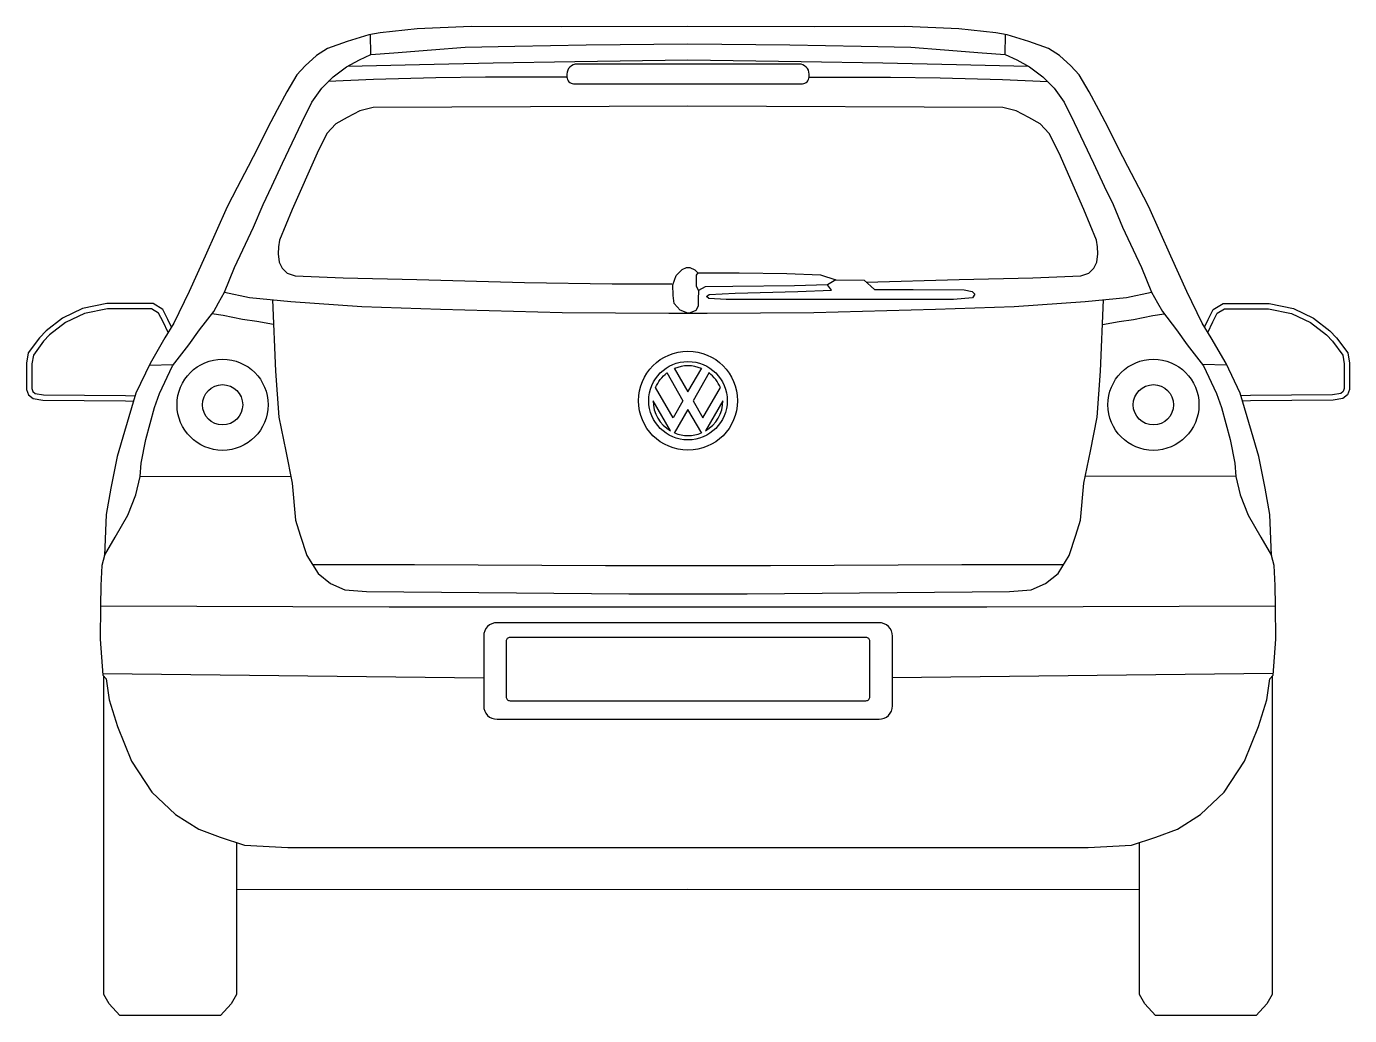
# Model space of a CAD drawing. Header units: millimetres. Extents: x 20.01 to 21.99, y 30.67 to 32.15.
import ezdxf

# ---------------------------------------------------------------- set-up
doc = ezdxf.new("R2010")
doc.units = ezdxf.units.MM

# ---------------------------------------------------------------- blocks, each defined once
blk = doc.blocks.new('*U91')
blk.add_lwpolyline([(0.776, 0.2518), (1.0792, 0.2518), (1.3758, 0.2519), (1.4406, 0.2551), (1.4769, 0.2673), (1.5094, 0.2791), (1.5441, 0.3014), (1.5794, 0.3346), (1.6101, 0.3813), (1.6308, 0.4331), (1.6436, 0.4732), (1.6481, 0.5047), (1.653, 0.51), (1.6571, 0.5638), (1.6567, 0.6138), (1.6558, 0.6443), (1.6544, 0.6744), (1.6503, 0.6892), (1.648, 0.751), (1.6409, 0.7903), (1.6317, 0.8376), (1.6207, 0.8754), (1.6036, 0.9325), (1.5823, 0.9773), (1.5599, 1.0155), (1.5468, 1.0377), (1.5238, 1.0852), (1.4998, 1.1379), (1.4665, 1.2118), (1.4516, 1.2409), (1.4354, 1.2726), (1.4201, 1.3015), (1.4061, 1.3298), (1.3915, 1.3575), (1.3773, 1.3842), (1.3622, 1.4099), (1.3499, 1.4235), (1.3328, 1.4389), (1.3164, 1.4492), (1.2866, 1.4595), (1.2543, 1.4697), (1.2374, 1.4726), (1.1818, 1.4788), (1.101, 1.4822), (0.9656, 1.4819), (0.776, 1.4823), (0.5865, 1.4819), (0.451, 1.4822), (0.3702, 1.4788), (0.3147, 1.4726), (0.2978, 1.4697), (0.2654, 1.4595), (0.2356, 1.4492), (0.2192, 1.4389), (0.2021, 1.4235), (0.1898, 1.4099), (0.1747, 1.3842), (0.1605, 1.3575), (0.1459, 1.3298), (0.1319, 1.3015), (0.1167, 1.2726), (0.1004, 1.2409), (0.0855, 1.2118), (0.0522, 1.1379), (0.0282, 1.0852), (0.0052, 1.0377), (-0.0079, 1.0155), (-0.0302, 0.9773), (-0.0515, 0.9325), (-0.0687, 0.8754), (-0.0797, 0.8376), (-0.0888, 0.7903), (-0.096, 0.751), (-0.0983, 0.6892), (-0.1023, 0.6744), (-0.1038, 0.6443), (-0.1046, 0.6138), (-0.1051, 0.5638), (-0.101, 0.51), (-0.0961, 0.5047), (-0.0916, 0.4732), (-0.0788, 0.4331), (-0.058, 0.3813), (-0.0274, 0.3346), (0.0079, 0.3014), (0.0427, 0.2791), (0.0751, 0.2673), (0.1114, 0.2551), (0.1762, 0.2519), (0.4728, 0.2518)], close=True)
for points in [[(0.3008, 1.44), (0.3001, 1.4701)], [(1.2512, 1.44), (1.2519, 1.4701)], [(-0.0983, 0.6892), (-0.0823, 0.7169), (-0.0637, 0.75), (-0.0516, 0.7804), (-0.045, 0.808), (-0.0435, 0.828), (-0.0367, 0.8631), (-0.0236, 0.9114), (-0.0159, 0.9321), (0.0034, 0.9737), (0.0277, 1.0053), (0.044, 1.0278), (0.0652, 1.0552), (0.0724, 1.068), (0.0813, 1.0839), (0.0962, 1.1208), (0.1088, 1.1477), (0.1249, 1.1813), (0.1391, 1.2153), (0.1522, 1.243), (0.1683, 1.2775), (0.1826, 1.3078), (0.1975, 1.3381), (0.2124, 1.3688), (0.227, 1.3897), (0.2442, 1.407), (0.2644, 1.4216), (0.2835, 1.4322), (0.3008, 1.44), (0.3351, 1.4429), (0.3918, 1.4471), (0.4419, 1.451), (0.5167, 1.4527), (0.6235, 1.4546), (0.776, 1.4563), (0.9285, 1.4546), (1.0353, 1.4527), (1.1101, 1.451), (1.1602, 1.4471), (1.2169, 1.4429), (1.2512, 1.44), (1.2686, 1.4322), (1.2877, 1.4216), (1.3079, 1.407), (1.325, 1.3897), (1.3397, 1.3688), (1.3546, 1.3381), (1.3694, 1.3078), (1.3838, 1.2775), (1.3999, 1.243), (1.413, 1.2153), (1.4272, 1.1813), (1.4432, 1.1477), (1.4559, 1.1208), (1.4707, 1.0839), (1.4797, 1.068), (1.4869, 1.0552), (1.508, 1.0278), (1.5243, 1.0053), (1.5487, 0.9737), (1.5679, 0.9321), (1.5756, 0.9114), (1.5887, 0.8631), (1.5955, 0.828), (1.597, 0.808), (1.6036, 0.7804), (1.6157, 0.75), (1.6343, 0.7169), (1.6503, 0.6892)], [(0.2664, 1.4227), (0.3736, 1.4254), (0.4842, 1.4276), (0.6064, 1.43), (0.776, 1.4321), (0.9456, 1.43), (1.0679, 1.4276), (1.1784, 1.4254), (1.2857, 1.4227)], [(0.5946, 1.4065), (0.4723, 1.4061), (0.3979, 1.4052), (0.3046, 1.4027), (0.2369, 1.3997)], [(1.0432, 1.0991), (1.1825, 1.103), (1.2926, 1.1053), (1.3647, 1.1084), (1.3769, 1.1126), (1.3844, 1.1201), (1.3889, 1.129), (1.3902, 1.1417), (1.3899, 1.1518), (1.3881, 1.1618), (1.3691, 1.2077), (1.3321, 1.2924), (1.3172, 1.3219), (1.3037, 1.3365), (1.287, 1.3458), (1.2678, 1.3559), (1.2479, 1.3606), (0.776, 1.3627), (0.3041, 1.3606), (0.2842, 1.3559), (0.265, 1.3458), (0.2483, 1.3365), (0.2348, 1.3219), (0.22, 1.2924), (0.1829, 1.2077), (0.1639, 1.1618), (0.1622, 1.1518), (0.1618, 1.1417), (0.1632, 1.129), (0.1676, 1.1201), (0.1751, 1.1126), (0.1873, 1.1084), (0.2594, 1.1053), (0.3695, 1.103), (0.5309, 1.0985), (0.6625, 1.0966), (0.7518, 1.0966)], [(0.0813, 1.0839), (0.1186, 1.0759), (0.1807, 1.07), (0.2873, 1.0628), (0.4051, 1.0584), (0.5876, 1.0535), (0.7473, 1.0528), (0.776, 1.0528), (0.7643, 1.0573), (0.7555, 1.0669), (0.7536, 1.0791), (0.7533, 1.0949), (0.7581, 1.1091), (0.7671, 1.1181), (0.7738, 1.1209), (0.7789, 1.1208), (0.7863, 1.1175), (0.7906, 1.1131), (0.788, 1.1093), (0.7881, 1.0931), (0.7918, 1.0864), (0.791, 1.0731), (0.7912, 1.0632), (0.7875, 1.0567), (0.7792, 1.0532), (0.776, 1.0528), (0.8047, 1.0528), (0.9644, 1.0535), (1.147, 1.0584), (1.2647, 1.0628), (1.3714, 1.07), (1.4334, 1.0759), (1.4707, 1.0839)], [(0.7906, 1.1131), (0.8529, 1.113), (0.9242, 1.112), (0.9745, 1.1102), (0.9975, 1.1023), (0.9849, 1.0951), (0.9357, 1.0933), (0.8434, 1.0926), (0.8016, 1.0919), (0.7918, 1.0864)], [(0.9975, 1.1023), (1.0401, 1.1018), (1.0555, 1.088), (1.1135, 1.0882), (1.1897, 1.0877), (1.2019, 1.085), (1.206, 1.0809), (1.2026, 1.0755), (1.1737, 1.0729), (1.0036, 1.0731), (0.833, 1.0733), (0.8074, 1.0744), (0.8038, 1.0775), (0.8077, 1.0807), (0.8469, 1.0825), (0.9406, 1.0851), (0.9912, 1.0872), (0.9849, 1.0951)], [(0.1535, 1.0726), (0.1576, 0.9658), (0.1626, 0.8965), (0.1731, 0.846), (0.1827, 0.7976), (0.1879, 0.7425), (0.1948, 0.7197), (0.2046, 0.6896), (0.2215, 0.6624), (0.2401, 0.6474), (0.2618, 0.638), (0.2943, 0.6353), (0.6874, 0.6321), (0.776, 0.6321), (0.8646, 0.6321), (1.2577, 0.6353), (1.2903, 0.638), (1.3119, 0.6474), (1.3306, 0.6624), (1.3474, 0.6896), (1.3573, 0.7197), (1.3641, 0.7425), (1.3693, 0.7976), (1.379, 0.846), (1.3894, 0.8965), (1.3944, 0.9658), (1.3985, 1.0726)], [(0.0017, 1.0318), (-0.0036, 1.0431), (-0.0111, 1.0581), (-0.0257, 1.0672), (-0.0948, 1.0672), (-0.1313, 1.0597), (-0.1612, 1.0453), (-0.186, 1.0263), (-0.196, 1.0156), (-0.2127, 0.9931), (-0.2154, 0.9774), (-0.2154, 0.938), (-0.2125, 0.9304), (-0.2056, 0.9248), (-0.1907, 0.9224), (-0.0672, 0.921), (-0.0551, 0.9207)], [(-0.0032, 1.0234), (-0.0108, 1.0396), (-0.0173, 1.0525), (-0.028, 1.0592), (-0.0939, 1.0592), (-0.1287, 1.0521), (-0.1569, 1.0384), (-0.1807, 1.0203), (-0.1899, 1.0105), (-0.2051, 0.9898), (-0.2074, 0.9767), (-0.2074, 0.9395), (-0.2058, 0.9353), (-0.2022, 0.9324), (-0.19, 0.9304), (-0.067, 0.929), (-0.0527, 0.9286)], [(0.1549, 1.0355), (0.1298, 1.0399), (0.1084, 1.0433), (0.0793, 1.0489), (0.0624, 1.0517)], [(1.3971, 1.0355), (1.4222, 1.0399), (1.4436, 1.0433), (1.4727, 1.0489), (1.4896, 1.0517)], [(1.5503, 1.0318), (1.5556, 1.0431), (1.5632, 1.0581), (1.5778, 1.0672), (1.6468, 1.0672), (1.6833, 1.0597), (1.7132, 1.0453), (1.7381, 1.0263), (1.748, 1.0156), (1.7647, 0.9931), (1.7674, 0.9774), (1.7674, 0.938), (1.7645, 0.9304), (1.7576, 0.9248), (1.7427, 0.9224), (1.6192, 0.921), (1.6071, 0.9207)], [(1.5552, 1.0234), (1.5628, 1.0396), (1.5693, 1.0525), (1.5801, 1.0592), (1.646, 1.0592), (1.6807, 1.0521), (1.709, 1.0384), (1.7327, 1.0203), (1.7419, 1.0105), (1.7572, 0.9898), (1.7594, 0.9767), (1.7594, 0.9395), (1.7578, 0.9353), (1.7543, 0.9324), (1.742, 0.9304), (1.619, 0.929), (1.6047, 0.9286)], [(-0.0314, 0.9749), (0.0047, 0.9755)], [(1.5834, 0.9749), (1.5473, 0.9755)], [(0.7555, 0.97), (0.776, 0.9345), (0.7965, 0.97)], [(0.7965, 0.8729), (0.776, 0.9084), (0.7555, 0.8729)], [(-0.045, 0.808), (0.1805, 0.8085)], [(1.597, 0.808), (1.3715, 0.8085)], [(0.2131, 0.676), (0.3659, 0.676), (0.6523, 0.6745), (0.776, 0.6745), (0.8998, 0.6745), (1.1862, 0.676), (1.339, 0.676)], [(-0.1046, 0.6138), (0.3281, 0.6126), (0.776, 0.6126), (1.2239, 0.6126), (1.6567, 0.6138)], [(-0.1012, 0.5126), (0.4699, 0.5061)], [(0.0994, 0.2591), (0.0994, 0.0313), (0.0916, 0.0177), (0.0756, 0), (0, 0), (-0.0756, 0), (-0.0916, 0.0177), (-0.0994, 0.0313), (-0.0994, 0.5084)], [(1.6532, 0.5126), (1.0821, 0.5061)], [(1.6515, 0.5084), (1.6515, 0.0313), (1.6436, 0.0177), (1.6276, 0), (1.552, 0), (1.4765, 0), (1.4604, 0.0177), (1.4526, 0.0313), (1.4526, 0.2591)], [(1.4527, 0.1881), (0.776, 0.1889), (0.0993, 0.1881)]]:
    blk.add_lwpolyline(points)
for points in [[(0.9425, 1.4258), (0.776, 1.4258), (0.6096, 1.4258, 0.414214), (0.5946, 1.4108), (0.5946, 1.4065, 0.414214), (0.6046, 1.3965), (0.776, 1.3965), (0.9475, 1.3965, 0.414214), (0.9575, 1.4065), (1.0797, 1.4061), (1.1541, 1.4052), (1.2475, 1.4027), (1.3151, 1.3997)], [(0.9575, 1.4065), (0.9575, 1.4108, 0.414214), (0.9425, 1.4258)], [(0.7442, 0.9635), (0.7685, 0.9214), (0.7536, 0.8958), (0.7275, 0.941, -0.135408), (0.7444, 0.9631)], [(0.8078, 0.9635), (0.7836, 0.9214), (0.7984, 0.8958), (0.8245, 0.941, 0.135408), (0.8076, 0.9631)], [(1.0427, 0.5667), (0.776, 0.5667), (0.5093, 0.5667, 0.414214), (0.5033, 0.5607), (0.5033, 0.4778, 0.414214), (0.5093, 0.4718)], [(0.5093, 0.4718), (0.776, 0.4718), (1.0427, 0.4718, 0.414214), (1.0487, 0.4778), (1.0487, 0.5607, 0.414214), (1.0427, 0.5667)]]:
    blk.add_lwpolyline(points, format="xyb")
for points in [[(0.7237, 0.9214, 0.267949), (0.7499, 0.8762)], [(0.8022, 0.8762, 0.267949), (0.8283, 0.9214)], [(0.4898, 0.444), (0.776, 0.444), (1.0623, 0.444, 0.414214), (1.0823, 0.464), (1.0823, 0.5687, 0.414214), (1.0623, 0.5887), (0.776, 0.5887), (0.4898, 0.5887, 0.414214), (0.4698, 0.5687), (0.4698, 0.464, 0.414214)]]:
    blk.add_lwpolyline(points, format="xyb", close=True)
for centre, radius in [((0.776, 0.9214), 0.0742), ((0.0785, 0.9153), 0.0683), ((0.776, 0.9214), 0.0588), ((1.4735, 0.9153), 0.0683), ((0.0785, 0.9153), 0.0302), ((1.4735, 0.9153), 0.0302)]:
    blk.add_circle(centre, radius)
for start, end in [(67.1808, 112.8192), (247.1808, 292.8192)]:
    blk.add_arc((0.776, 0.9214), 0.0523, start, end)

msp = doc.modelspace()

# ---------------------------------------------------------------- block references
msp.add_blockref('*U91', (20.226, 30.6664))

doc.saveas('drawing.dxf')
